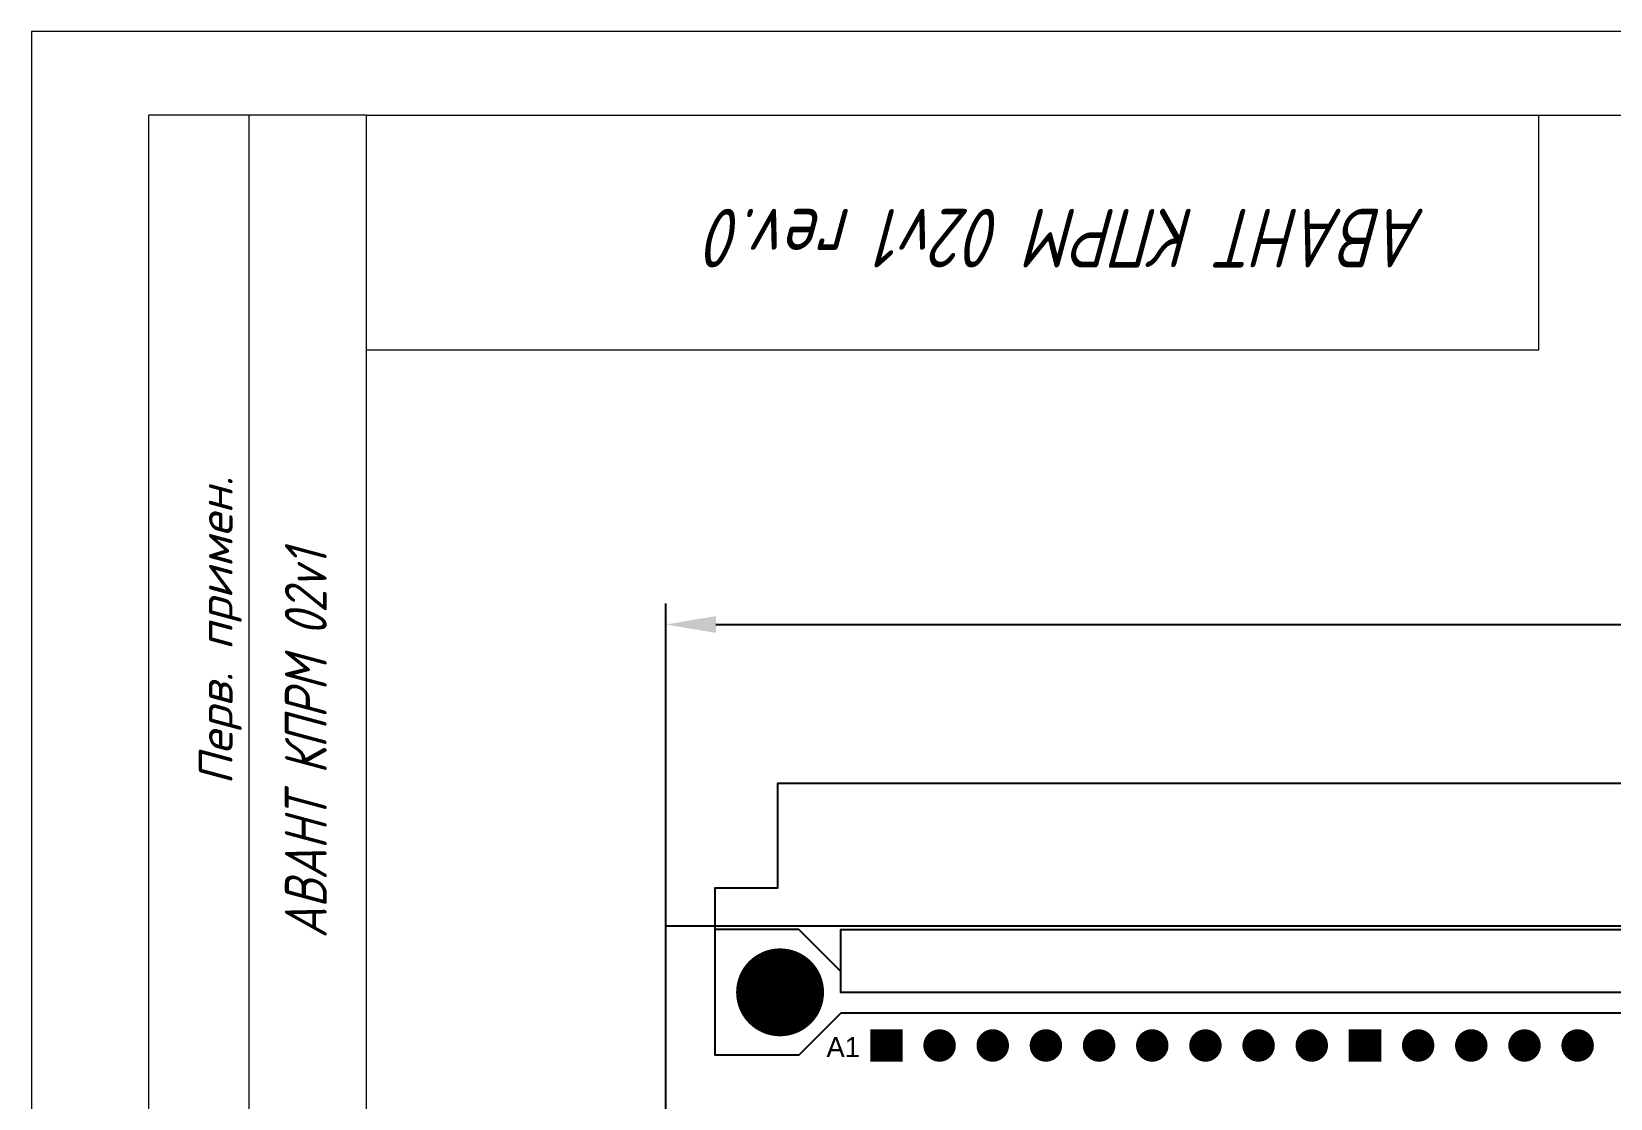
# Model space of a CAD drawing. Extents: x 25 to 880, y 8 to 306.
# Drawn here: x 25.4 to 119.7, y 241.2 to 304.9 of the extents above; entities that cross this region are included whole.
import ezdxf
from ezdxf.enums import TextEntityAlignment as Align

# ---------------------------------------------------------------- set-up
doc = ezdxf.new("R2010")
doc.units = 0
doc.header["$MEASUREMENT"] = 0
doc.layers.add('BOARD', color=7, linetype='Continuous')
doc.layers.add('TOP', color=7, linetype='Continuous')
doc.layers.add('РАЗМЕРЫ', color=7, linetype='Continuous', lineweight=0)
doc.layers.add('РАМКА', color=7, linetype='Continuous', lineweight=0)
doc.styles.add('ADRF1', font='romans', dxfattribs={"oblique": 15})
doc.styles.add('ГОСТ 2.304', font='CS_Gost2304.shx')
doc.dimstyles.new('ГОСТ', dxfattribs={"dimscale": 0, "dimtxt": 3, "dimasz": 3, "dimexe": 1.25, "dimexo": 0, "dimtad": 1, "dimtoh": 1, "dimdec": 3, "dimtxsty": 'ГОСТ 2.304', "dimcen": 5, "dimadec": 3, "dimazin": 2, "dimtfac": 0.75, "dimtdec": 4, "dimtmove": 1, "dimatfit": 3, "dimfxl": 1, "dimtolj": 1, "dimarcsym": 0})

# ---------------------------------------------------------------- blocks, each defined once
blk = doc.blocks.new('РАМКА')
at = {"layer": 'РАМКА'}
for p, q in [((0, 297), (0, 0)), ((420, 297), (0, 297)), ((7, 172), (7, 292)), ((20, 292), (7, 292)), ((13, 172), (13, 292)), ((20, 292), (415, 292)), ((20, 5), (20, 292)), ((90, 278), (90, 292)), ((20, 278), (90, 278))]:
    blk.add_line(p, q, dxfattribs=at)
at = {"layer": 'РАМКА', "style": 'ADRF1', "oblique": 15}
blk.add_text('Перв. примен.', height=2, rotation=90, dxfattribs=at).set_placement((12, 252))
blk = doc.blocks.new('*D658')
at = {"layer": 'Defpoints', "color": 0}
for p in [(354.42, 269.484), (63.272, 251.484), (354.42, 251.484)]:
    blk.add_point(p, dxfattribs=at)
at = {"layer": 'РАЗМЕРЫ', "color": 0, "lineweight": -2}
for p, q in [((63.272, 251.484), (63.272, 270.734)), ((354.42, 251.484), (354.42, 270.734)), ((66.272, 269.484), (351.42, 269.484))]:
    blk.add_line(p, q, dxfattribs=at)
at = {"layer": 'РАЗМЕРЫ', "color": 0}
for points in [[(66.272, 269.984), (66.272, 268.984), (63.272, 269.484)], [(351.42, 268.984), (351.42, 269.984), (354.42, 269.484)]]:
    blk.add_solid(points, dxfattribs=at)
at = {"layer": 'РАЗМЕРЫ', "color": 0, "linetype": 'Continuous', "insert": (208.846, 271.609), "char_height": 3, "attachment_point": 5, "style": 'ГОСТ 2.304'}
blk.add_mtext('\\A1;233*', dxfattribs=at)

msp = doc.modelspace()

# ---------------------------------------------------------------- linework, layer by layer
at = {"layer": 'BOARD'}
msp.add_lwpolyline([(63.2722, 251.484), (354.4197, 251.484), (354.4197, 122.8965), (63.2722, 122.8965)], close=True, dxfattribs=at)
at = {"layer": 'TOP'}
msp.add_lwpolyline([(74.9735, 260.0153), (181.2235, 260.0153), (181.2235, 253.7653), (184.9735, 253.7653), (184.9735, 243.7653), (179.9735, 243.7653), (177.4735, 246.2653), (73.7235, 246.2653), (71.2235, 243.7653), (66.2235, 243.7653), (66.2235, 253.7653), (69.9735, 253.7653), (69.9735, 260.0153)], close=True, dxfattribs=at)
for points in [[(73.7235, 248.7653), (71.2235, 251.2653), (66.2235, 251.2653)], [(177.4735, 247.5153), (73.7235, 247.5153), (73.7235, 251.2653), (177.4735, 251.2653), (177.4735, 246.2653)]]:
    msp.add_lwpolyline(points, dxfattribs=at)
at = {"layer": 'TOP', "const_width": 0.125}
for points in [[(67.536, 247.5153, 1), (72.661, 247.5153, 1)], [(78.7172, 244.3403, 1), (80.5297, 244.3403, 1)], [(81.8922, 244.3403, 1), (83.7047, 244.3403, 1)], [(85.0672, 244.3403, 1), (86.8797, 244.3403, 1)], [(88.2422, 244.3403, 1), (90.0547, 244.3403, 1)], [(91.4172, 244.3403, 1), (93.2297, 244.3403, 1)], [(94.5922, 244.3403, 1), (96.4047, 244.3403, 1)], [(97.7672, 244.3403, 1), (99.5797, 244.3403, 1)], [(100.9422, 244.3403, 1), (102.7547, 244.3403, 1)], [(107.2922, 244.3403, 1), (109.1047, 244.3403, 1)], [(110.4672, 244.3403, 1), (112.2797, 244.3403, 1)], [(113.6422, 244.3403, 1), (115.4547, 244.3403, 1)], [(116.8172, 244.3403, 1), (118.6297, 244.3403, 1)]]:
    msp.add_lwpolyline(points, format="xyb", close=True, dxfattribs=at)
for points in [[(68.9285, 249.794), (68.9285, 245.2365)], [(69.0535, 249.854), (69.0535, 245.1765)], [(69.1785, 249.9065), (69.1785, 245.124)], [(69.3035, 249.9503), (69.3035, 245.0803)], [(69.4285, 249.9878), (69.4285, 245.0428)], [(69.5535, 250.019), (69.5535, 245.0115)], [(69.6785, 250.0428), (69.6785, 244.9878)], [(69.8035, 250.0603), (69.8035, 244.9703)], [(69.9285, 250.0715), (69.9285, 244.959)], [(70.0535, 250.0765), (70.0535, 244.954)], [(70.1772, 250.0753), (70.1772, 244.9553)], [(70.3035, 250.069), (70.3035, 244.9615)], [(70.4285, 250.0553), (70.4285, 244.9753)], [(70.5535, 250.0365), (70.5535, 244.994)], [(70.6785, 250.0103), (70.6785, 245.0203)], [(70.8035, 249.9778), (70.8035, 245.0528)], [(70.9285, 249.939), (70.9285, 245.0915)], [(71.0535, 249.8928), (71.0535, 245.1378)], [(71.1785, 249.839), (71.1785, 245.1915)], [(71.3035, 249.7765), (71.3035, 245.254)], [(67.9285, 248.8778), (67.9285, 246.1528)], [(68.0535, 249.059), (68.0535, 245.9715)], [(68.1785, 249.2115), (68.1785, 245.819)], [(68.3035, 249.344), (68.3035, 245.6865)], [(68.4285, 249.4578), (68.4285, 245.5728)], [(68.5535, 249.559), (68.5535, 245.4715)], [(68.6785, 249.6478), (68.6785, 245.3828)], [(68.8035, 249.7253), (68.8035, 245.3053)], [(71.4285, 249.7053), (71.4285, 245.3253)], [(71.5535, 249.624), (71.5535, 245.4065)], [(71.6785, 249.5315), (71.6785, 245.499)], [(71.8035, 249.4278), (71.8035, 245.6028)], [(71.9285, 249.3078), (71.9285, 245.7228)], [(72.0535, 249.1715), (72.0535, 245.859)], [(72.1785, 249.0115), (72.1785, 246.019)], [(67.6785, 248.3578), (67.6785, 246.6728)], [(67.8035, 248.654), (67.8035, 246.3765)], [(72.3035, 248.8203), (72.3035, 246.2103)], [(72.4285, 248.5815), (72.4285, 246.449)], [(72.5535, 248.249), (72.5535, 246.7815)], [(67.5535, 247.814), (67.5535, 247.2165)], [(75.5535, 245.2465), (75.5535, 243.434)], [(75.6785, 245.2465), (75.6785, 243.434)], [(75.8035, 245.2465), (75.8035, 243.434)], [(75.9285, 245.2465), (75.9285, 243.434)], [(76.0535, 245.2465), (76.0535, 243.434)], [(76.1785, 245.2465), (76.1785, 243.434)], [(76.3035, 245.2465), (76.3035, 243.434)], [(76.4285, 245.2465), (76.4285, 243.434)], [(76.5535, 245.2465), (76.5535, 243.434)], [(76.6785, 245.2465), (76.6785, 243.434)], [(76.8035, 245.2465), (76.8035, 243.434)], [(76.9285, 245.2465), (76.9285, 243.434)], [(77.0535, 245.2465), (77.0535, 243.434)], [(77.1785, 245.2465), (77.1785, 243.434)], [(77.3035, 245.2465), (77.3035, 243.434)], [(79.1785, 245.129), (79.1785, 243.5515)], [(79.3035, 245.1878), (79.3035, 243.4928)], [(79.4285, 245.2253), (79.4285, 243.4553)], [(79.5535, 245.2428), (79.5535, 243.4378)], [(79.6785, 245.244), (79.6785, 243.4365)], [(79.8035, 245.2278), (79.8035, 243.4528)], [(79.9285, 245.1928), (79.9285, 243.4878)], [(80.0535, 245.1378), (80.0535, 243.5428)], [(82.3035, 245.099), (82.3035, 243.5815)], [(82.4285, 245.1665), (82.4285, 243.514)], [(82.5535, 245.2128), (82.5535, 243.4678)], [(82.6785, 245.2378), (82.6785, 243.4428)], [(82.8035, 245.2453), (82.8035, 243.4353)], [(82.9285, 245.2365), (82.9285, 243.444)], [(83.0535, 245.209), (83.0535, 243.4715)], [(83.1785, 245.1628), (83.1785, 243.5178)], [(83.3035, 245.0928), (83.3035, 243.5878)], [(85.4285, 245.064), (85.4285, 243.6165)], [(85.5535, 245.1428), (85.5535, 243.5378)], [(85.6785, 245.1965), (85.6785, 243.484)], [(85.8035, 245.2303), (85.8035, 243.4503)], [(85.9285, 245.2453), (85.9285, 243.4353)], [(86.0535, 245.2428), (86.0535, 243.4378)], [(86.1785, 245.2228), (86.1785, 243.4578)], [(86.3035, 245.184), (86.3035, 243.4965)], [(86.4285, 245.124), (86.4285, 243.5565)], [(88.6785, 245.114), (88.6785, 243.5665)], [(88.8035, 245.1778), (88.8035, 243.5028)], [(88.9285, 245.219), (88.9285, 243.4615)], [(89.0535, 245.2415), (89.0535, 243.439)], [(89.1785, 245.2453), (89.1785, 243.4353)], [(89.3035, 245.2328), (89.3035, 243.4478)], [(89.4285, 245.2015), (89.4285, 243.479)], [(89.5535, 245.1503), (89.5535, 243.5303)], [(89.6785, 245.0753), (89.6785, 243.6053)], [(91.8035, 245.0815), (91.8035, 243.599)], [(91.9285, 245.1553), (91.9285, 243.5253)], [(92.0535, 245.2053), (92.0535, 243.4753)], [(92.1785, 245.234), (92.1785, 243.4465)], [(92.3035, 245.2453), (92.3035, 243.4353)], [(92.4285, 245.2403), (92.4285, 243.4403)], [(92.5535, 245.2165), (92.5535, 243.464)], [(92.6785, 245.174), (92.6785, 243.5065)], [(92.8035, 245.1078), (92.8035, 243.5728)], [(95.0535, 245.129), (95.0535, 243.5515)], [(95.1785, 245.1878), (95.1785, 243.4928)], [(95.3035, 245.2253), (95.3035, 243.4553)], [(95.4285, 245.2428), (95.4285, 243.4378)], [(95.5535, 245.244), (95.5535, 243.4365)], [(95.6785, 245.2278), (95.6785, 243.4528)], [(95.8035, 245.1928), (95.8035, 243.4878)], [(95.9285, 245.1378), (95.9285, 243.5428)], [(98.1785, 245.099), (98.1785, 243.5815)], [(98.3035, 245.1665), (98.3035, 243.514)], [(98.4285, 245.2128), (98.4285, 243.4678)], [(98.5535, 245.2378), (98.5535, 243.4428)], [(98.6785, 245.2453), (98.6785, 243.4353)], [(98.8035, 245.2365), (98.8035, 243.444)], [(98.9285, 245.209), (98.9285, 243.4715)], [(99.0535, 245.1628), (99.0535, 243.5178)], [(99.1785, 245.0928), (99.1785, 243.5878)], [(101.3035, 245.064), (101.3035, 243.6165)], [(101.4285, 245.1428), (101.4285, 243.5378)], [(101.5535, 245.1965), (101.5535, 243.484)], [(101.6785, 245.2303), (101.6785, 243.4503)], [(101.8035, 245.2453), (101.8035, 243.4353)], [(101.9285, 245.2428), (101.9285, 243.4378)], [(102.0535, 245.2228), (102.0535, 243.4578)], [(102.1785, 245.184), (102.1785, 243.4965)], [(102.3035, 245.124), (102.3035, 243.5565)], [(104.1785, 245.2465), (104.1785, 243.434)], [(104.3035, 245.2465), (104.3035, 243.434)], [(104.4285, 245.2465), (104.4285, 243.434)], [(104.5535, 245.2465), (104.5535, 243.434)], [(104.6785, 245.2465), (104.6785, 243.434)], [(104.8035, 245.2465), (104.8035, 243.434)], [(104.9285, 245.2465), (104.9285, 243.434)], [(105.0535, 245.2465), (105.0535, 243.434)], [(105.1785, 245.2465), (105.1785, 243.434)], [(105.3035, 245.2465), (105.3035, 243.434)], [(105.4285, 245.2465), (105.4285, 243.434)], [(105.5535, 245.2465), (105.5535, 243.434)], [(105.6785, 245.2465), (105.6785, 243.434)], [(105.8035, 245.2465), (105.8035, 243.434)], [(105.9285, 245.2465), (105.9285, 243.434)], [(107.6785, 245.0815), (107.6785, 243.599)], [(107.8035, 245.1553), (107.8035, 243.5253)], [(107.9285, 245.2053), (107.9285, 243.4753)], [(108.0535, 245.234), (108.0535, 243.4465)], [(108.1785, 245.2453), (108.1785, 243.4353)], [(108.3035, 245.2403), (108.3035, 243.4403)], [(108.4285, 245.2165), (108.4285, 243.464)], [(108.5535, 245.174), (108.5535, 243.5065)], [(108.6785, 245.1078), (108.6785, 243.5728)], [(110.9285, 245.129), (110.9285, 243.5515)], [(111.0535, 245.1878), (111.0535, 243.4928)], [(111.1785, 245.2253), (111.1785, 243.4553)], [(111.3035, 245.2428), (111.3035, 243.4378)], [(111.4285, 245.244), (111.4285, 243.4365)], [(111.5535, 245.2278), (111.5535, 243.4528)], [(111.6785, 245.1928), (111.6785, 243.4878)], [(111.8035, 245.1378), (111.8035, 243.5428)], [(114.0535, 245.099), (114.0535, 243.5815)], [(114.1785, 245.1665), (114.1785, 243.514)], [(114.3035, 245.2128), (114.3035, 243.4678)], [(114.4285, 245.2378), (114.4285, 243.4428)], [(114.5535, 245.2453), (114.5535, 243.4353)], [(114.6785, 245.2365), (114.6785, 243.444)], [(114.8035, 245.209), (114.8035, 243.4715)], [(114.9285, 245.1628), (114.9285, 243.5178)], [(115.0535, 245.0928), (115.0535, 243.5878)], [(117.1785, 245.064), (117.1785, 243.6165)], [(117.3035, 245.1428), (117.3035, 243.5378)], [(117.4285, 245.1965), (117.4285, 243.484)], [(117.5535, 245.2303), (117.5535, 243.4503)], [(117.6785, 245.2453), (117.6785, 243.4353)], [(117.8035, 245.2428), (117.8035, 243.4378)], [(117.9285, 245.2228), (117.9285, 243.4578)], [(118.0535, 245.184), (118.0535, 243.4965)], [(118.1785, 245.124), (118.1785, 243.5565)], [(78.8035, 244.7253), (78.8035, 243.9553)], [(78.9285, 244.9215), (78.9285, 243.759)], [(79.0535, 245.044), (79.0535, 243.6365)], [(80.1785, 245.0565), (80.1785, 243.624)], [(80.3035, 244.939), (80.3035, 243.7415)], [(80.4285, 244.7565), (80.4285, 243.924)], [(81.9285, 244.594), (81.9285, 244.0865)], [(82.0535, 244.8553), (82.0535, 243.8253)], [(82.1785, 245.0003), (82.1785, 243.6803)], [(83.4285, 244.9915), (83.4285, 243.689)], [(83.5535, 244.8415), (83.5535, 243.839)], [(83.6785, 244.5565), (83.6785, 244.124)], [(85.1785, 244.7753), (85.1785, 243.9053)], [(85.3035, 244.9503), (85.3035, 243.7303)], [(86.5535, 245.0365), (86.5535, 243.644)], [(86.6785, 244.909), (86.6785, 243.7715)], [(86.8035, 244.704), (86.8035, 243.9765)], [(88.3035, 244.6678), (88.3035, 244.0128)], [(88.4285, 244.8903), (88.4285, 243.7903)], [(88.5535, 245.0228), (88.5535, 243.6578)], [(89.8035, 244.9665), (89.8035, 243.714)], [(89.9285, 244.8015), (89.9285, 243.879)], [(90.0535, 244.3878), (90.0535, 244.2928)], [(91.4285, 244.4815), (91.4285, 244.199)], [(91.5535, 244.8178), (91.5535, 243.8628)], [(91.6785, 244.9765), (91.6785, 243.704)], [(92.9285, 245.014), (92.9285, 243.6665)], [(93.0535, 244.8765), (93.0535, 243.804)], [(93.1785, 244.6403), (93.1785, 244.0403)], [(94.6785, 244.7253), (94.6785, 243.9553)], [(94.8035, 244.9215), (94.8035, 243.759)], [(94.9285, 245.044), (94.9285, 243.6365)], [(96.0535, 245.0565), (96.0535, 243.624)], [(96.1785, 244.939), (96.1785, 243.7415)], [(96.3035, 244.7565), (96.3035, 243.924)], [(97.8035, 244.594), (97.8035, 244.0865)], [(97.9285, 244.8553), (97.9285, 243.8253)], [(98.0535, 245.0003), (98.0535, 243.6803)], [(99.3035, 244.9915), (99.3035, 243.689)], [(99.4285, 244.8415), (99.4285, 243.839)], [(99.5535, 244.5565), (99.5535, 244.124)], [(101.0535, 244.7753), (101.0535, 243.9053)], [(101.1785, 244.9503), (101.1785, 243.7303)], [(102.4285, 245.0365), (102.4285, 243.644)], [(102.5535, 244.909), (102.5535, 243.7715)], [(102.6785, 244.704), (102.6785, 243.9765)], [(107.3035, 244.4815), (107.3035, 244.199)], [(107.4285, 244.8178), (107.4285, 243.8628)], [(107.5535, 244.9765), (107.5535, 243.704)], [(108.8035, 245.014), (108.8035, 243.6665)], [(108.9285, 244.8765), (108.9285, 243.804)], [(109.0535, 244.6403), (109.0535, 244.0403)], [(110.5535, 244.7253), (110.5535, 243.9553)], [(110.6785, 244.9215), (110.6785, 243.759)], [(110.8035, 245.044), (110.8035, 243.6365)], [(111.9285, 245.0565), (111.9285, 243.624)], [(112.0535, 244.939), (112.0535, 243.7415)], [(112.1785, 244.7565), (112.1785, 243.924)], [(113.6785, 244.594), (113.6785, 244.0865)], [(113.8035, 244.8553), (113.8035, 243.8253)], [(113.9285, 245.0003), (113.9285, 243.6803)], [(115.1785, 244.9915), (115.1785, 243.689)], [(115.3035, 244.8415), (115.3035, 243.839)], [(115.4285, 244.5565), (115.4285, 244.124)], [(116.9285, 244.7753), (116.9285, 243.9053)], [(117.0535, 244.9503), (117.0535, 243.7303)], [(118.3035, 245.0365), (118.3035, 243.644)], [(118.4285, 244.909), (118.4285, 243.7715)], [(118.5535, 244.704), (118.5535, 243.9765)]]:
    msp.add_lwpolyline(points, dxfattribs=at)
for points in [[(75.5422, 245.2465), (77.3547, 245.2465), (77.3547, 243.434), (75.5422, 243.434)], [(104.1172, 245.2465), (105.9297, 245.2465), (105.9297, 243.434), (104.1172, 243.434)]]:
    msp.add_lwpolyline(points, close=True, dxfattribs=at)

# ---------------------------------------------------------------- block references
at = {"layer": 'РАМКА'}
msp.add_blockref('РАМКА', (25.4035, 7.8965), dxfattribs=at)

# ---------------------------------------------------------------- texts
at = {"layer": 'TOP', "width": 1.019685}
msp.add_text('А1', height=1.2, dxfattribs=at).set_placement((73.869, 243.644), align=Align.CENTER)
at = {"layer": 'РАМКА', "style": 'ГОСТ 2.304', "oblique": 15}
for s, height, rotation, p in [('АВАНТ КПРМ 02v1 rev.0', 3.5, 180, (108.6945, 294.3114)), ('АВАНТ КПРМ 02v1', 2.5, 90, (43.0272, 250.74))]:
    msp.add_text(s, height=height, rotation=rotation, dxfattribs=at).set_placement(p)

# ---------------------------------------------------------------- dimensions: what is measured, and where the dimension line sits
at = {"layer": 'РАЗМЕРЫ'}
dim = msp.add_linear_dim(base=(354.4197, 269.484), p1=(63.2722, 251.484), p2=(354.4197, 251.484), dimstyle='ГОСТ', override={"dimscale": 1, "dimdec": 0, "dimlfac": 0.8, "dimpost": '*', "dimtxsty": 'ГОСТ 2.304', "dimsah": 1, "dimtolj": 1}, dxfattribs=at)
dim.commit()
dim.dimension.update_dxf_attribs({"geometry": '*D658', "text_midpoint": (208.846, 271.609)})

doc.saveas('drawing.dxf')
